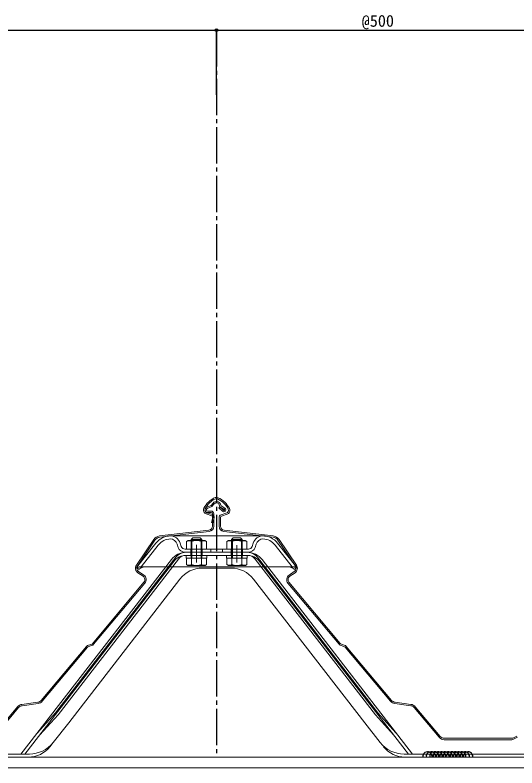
# Model space of a CAD drawing. Units: millimetres at full size, sheet at 1:3; details may follow other scales. Extents: x -1262 to 1258, y -891 to 1034.
# Drawn here: x 391 to 765, y -86 to 474 of the extents above; entities that cross this region are included whole.
import ezdxf
from ezdxf.enums import TextEntityAlignment as Align

# ---------------------------------------------------------------- set-up
doc = ezdxf.new("R2010")
doc.units = ezdxf.units.MM
doc.header["$LTSCALE"] = 3
doc.linetypes.add('CHAIN2', pattern=[12, 9, -1, 1, -1])
for name, color, linetype, lineweight in [('0-4_寸法線1', 5, 'Continuous', 25), ('0-B_屋根1', 6, 'Continuous', 20), ('2-A_タイトフレーム', 3, 'Continuous', 9), ('3-F_シーリング1', 134, 'Continuous', 30), ('4-2_H鋼1', 2, 'Continuous', 18)]:
    doc.layers.add(name, color=color, linetype=linetype, lineweight=lineweight)
doc.styles.add('ＭＳ ゴシック', font='')
doc.styles.get('ＭＳ ゴシック').set_extended_font_data('MS Gothic')

msp = doc.modelspace()

# ---------------------------------------------------------------- linework, layer by layer
at = {"layer": '0-4_寸法線1'}
for p, q in [((41.179, 462.211), (541.179, 462.211)), ((541.179, 414.274), (541.179, 462.391)), ((541.179, 462.274), (541.179, 462.391)), ((541.179, 462.211), (781.179, 462.211))]:
    msp.add_line(p, q, dxfattribs=at)
at = {"layer": '0-4_寸法線1', "linetype": 'CHAIN2'}
msp.add_line((541.179, 462.211), (541.179, -77.789), dxfattribs=at)
at = {"layer": '0-4_寸法線1'}
msp.add_circle((541.179, 462.211), 1.05, dxfattribs=at)
msp.add_circle((541.179, 462.211), 1.05, dxfattribs=at)
at = {"layer": '0-B_屋根1'}
for p, q in [((541.179, 115.211), (540.279, 115.211)), ((540.503, 114.211), (541.179, 114.211)), ((543.248, 109.758), (543.802, 108.224)), ((544.188, 110.097), (544.621, 108.9)), ((533.663, 102.892), (537.85, 101.59)), ((538.147, 102.545), (533.96, 103.847)), ((534.679, 105.011), (537.179, 105.011)), ((537.179, 104.011), (534.679, 104.011)), ((538.179, 93.875), (538.179, 103.011)), ((539.179, 103.011), (539.179, 93.875)), ((548.791, 103.644), (544.567, 102.286)), ((544.873, 101.334), (549.097, 102.692)), ((543.179, 100.382), (543.179, 93.875)), ((544.179, 93.875), (544.179, 100.382)), ((498.905, 86.536), (535.534, 90.896)), ((535.652, 89.903), (499.023, 85.543)), ((546.706, 89.903), (583.334, 85.543)), ((583.453, 86.536), (546.824, 90.896)), ((481.697, 64.767), (494.642, 83.936)), ((600.66, 64.767), (587.716, 83.936)), ((495.471, 83.376), (482.526, 64.208)), ((586.887, 83.376), (599.832, 64.208)), ((486.644, 56.6), (482.774, 59.214)), ((483.333, 60.043), (487.203, 57.429)), ((599.024, 60.043), (595.154, 57.429)), ((595.714, 56.6), (599.584, 59.214)), ((488.029, 51.543), (449.868, 6.064)), ((594.329, 51.543), (632.49, 6.064)), ((633.256, 6.707), (595.095, 52.186)), ((636.22, 5.495), (634.231, 6.072)), ((410.995, -35.595), (444.674, 4.542)), ((445.441, 3.899), (411.761, -36.238)), ((448.405, 5.111), (446.416, 4.535)), ((633.953, 5.111), (635.942, 4.535)), ((636.917, 3.899), (670.596, -36.238)), ((671.362, -35.595), (637.683, 4.542)), ((396.588, -38.537), (408.448, -36.99)), ((408.578, -37.982), (396.717, -39.529)), ((673.78, -37.982), (685.641, -39.529)), ((685.77, -38.537), (673.909, -36.99)), ((374.878, -62.36), (393.404, -40.281)), ((394.17, -40.924), (375.644, -63.003)), ((688.187, -40.924), (706.714, -63.003)), ((707.48, -62.36), (688.953, -40.281)), ((760.707, -63.789), (710.544, -63.789)), ((710.544, -64.789), (760.707, -64.789)), ((764.545, -62.106), (761.601, -63.578)), ((762.048, -64.472), (764.993, -63))]:
    msp.add_line(p, q, dxfattribs=at)
for points in [[(533.924, 107.863), (537.231, 109.207), (538.685, 111.015)], [(539.465, 110.389), (537.847, 108.378), (534.3, 106.937)], [(545.662, 104.909), (542.939, 107.412), (543.617, 108.149), (546.341, 105.642)], [(546.958, 106.426), (543.802, 108.224), (543.248, 109.758)], [(544.188, 110.097), (544.621, 108.9), (547.494, 107.271)], [(538.523, 100.39), (537.536, 96.49), (538.505, 96.244), (539.492, 100.144)], [(446.137, 5.495), (448.711, 6.241), (487.263, 52.186)]]:
    msp.add_lwpolyline(points, dxfattribs=at)
for centre, radius, start, end in [((547.775, 99.029), 17.834, 114.85353, 152.90711), ((547.775, 99.029), 16.834, 115.59267, 153.13098), ((541.177, 108.997), 3.207, 20.0769, 140.98235), ((541.18, 112.216), 2.995, 66.57536, 90.0188), ((541.179, 112.212), 1.999, 66.57715, 89.99521), ((535.618, 99.363), 16, 25.93718, 66.59444), ((535.618, 99.363), 17, 26.54208, 66.59444), ((534.554, 105.757), 3, 152.3059, 252.73149), ((534.554, 105.757), 2, 153.88999, 252.73245), ((534.679, 106.011), 2, 112.17758, 269.99958), ((534.679, 106.011), 1, 112.25568, 269.99723), ((541.179, 109.01), 2.2, 19.8741, 141.18971), ((546.679, 106.011), 1.5, 227.30688, 57.10469), ((546.679, 106.011), 0.5, 227.51087, 56.11639), ((548.179, 105.548), 2, 287.81273, 24.00079), ((548.179, 105.548), 3, 287.81508, 28.07475), ((537.179, 103.011), 2, 0.00034, 90), ((537.179, 103.011), 1, 0, 90), ((537.553, 100.635), 1, 345.8, 72.72865), ((537.553, 100.635), 2, 345.8, 72.72843), ((545.179, 100.382), 2, 107.81598, 180), ((545.179, 100.382), 1, 107.81574, 180), ((546.679, 106.011), 1.5, 227.30688, 227.38289), ((535.179, 93.875), 3, 276.78889, 360), ((535.179, 93.875), 4, 276.78897, 0.00034), ((547.179, 93.875), 4, 180, 263.21103), ((547.179, 93.875), 3, 180, 263.21099), ((499.615, 80.578), 6, 96.78889, 145.96789), ((499.614, 80.578), 5, 96.78897, 145.96798), ((582.743, 80.578), 5, 34.03215, 83.21103), ((582.743, 80.578), 6, 34.03194, 83.21099), ((485.012, 62.529), 4, 145.96789, 235.96851), ((485.012, 62.529), 3, 145.96798, 235.96851), ((597.345, 62.529), 3, 304.03234, 34.03215), ((597.345, 62.529), 4, 304.03192, 34.03194), ((484.965, 54.114), 3, 320.00001, 55.96851), ((484.965, 54.114), 4, 319.99997, 55.96851), ((597.393, 54.114), 4, 124.03234, 219.99999), ((597.393, 54.114), 3, 124.03192, 220.00003), ((447.57, 7.993), 3, 286.16519, 319.99997), ((634.788, 7.993), 3, 219.99999, 253.83529), ((634.788, 7.993), 2, 220.00003, 253.83481), ((446.973, 2.614), 3, 106.16424, 139.99997), ((446.973, 2.614), 2, 106.16519, 139.99997), ((635.385, 2.614), 2, 40.00003, 73.83529), ((635.385, 2.614), 3, 39.99998, 73.83481), ((397.234, -43.495), 5, 97.42953, 139.99996), ((407.931, -33.024), 4, 277.42953, 319.99997), ((407.931, -33.024), 5, 277.42957, 319.99997), ((674.427, -33.024), 5, 220.00003, 262.57043), ((674.427, -33.024), 4, 219.99998, 262.57047), ((685.123, -43.495), 5, 39.99994, 82.57047), ((397.234, -43.495), 4, 97.42957, 139.99998), ((685.123, -43.495), 4, 40.00002, 82.57043), ((710.544, -59.789), 5, 220.00002, 270), ((710.544, -59.789), 4, 219.99994, 270), ((760.707, -61.789), 2, 270, 296.5665), ((760.707, -61.789), 3, 270, 296.56505)]:
    msp.add_arc(centre, radius, start, end, dxfattribs=at)
at = {"layer": '2-A_タイトフレーム'}
for p, q in [((506.588, 86.736), (575.2, 86.736)), ((522.372, 83.936), (530.372, 83.936)), ((522.372, 70.136), (522.372, 83.936)), ((522.997, 70.136), (522.997, 84.561)), ((530.372, 83.936), (529.172, 85.136)), ((529.747, 70.136), (529.747, 84.561)), ((530.372, 70.136), (530.372, 83.936)), ((552.372, 83.936), (560.372, 83.936)), ((552.372, 70.136), (552.372, 83.936)), ((552.997, 70.136), (552.997, 84.561)), ((560.372, 83.936), (559.172, 85.136)), ((559.747, 70.136), (559.747, 84.561)), ((560.372, 70.136), (560.372, 83.936)), ((481.872, 63.166), (496.175, 81.235)), ((485.177, 63.636), (497.978, 79.808)), ((512.001, 80.522), (512.808, 78.075)), ((514.185, 81.243), (514.992, 78.796)), ((520.122, 83.236), (518.866, 82.511)), ((518.866, 76.736), (518.866, 82.511)), ((520.122, 83.236), (532.622, 83.236)), ((522.619, 76.736), (522.619, 82.511)), ((526.372, 66.781), (526.372, 79.853)), ((530.125, 76.736), (530.125, 82.511)), ((532.622, 83.236), (533.878, 82.511)), ((533.878, 76.736), (533.878, 82.511)), ((550.122, 83.236), (548.866, 82.511)), ((548.866, 76.736), (548.866, 82.511)), ((550.122, 83.236), (562.622, 83.236)), ((552.619, 76.736), (552.619, 82.511)), ((556.372, 66.781), (556.372, 79.727)), ((560.125, 76.736), (560.125, 82.511)), ((562.622, 83.236), (563.878, 82.511)), ((563.878, 76.736), (563.878, 82.511)), ((568.559, 81.243), (567.752, 78.796)), ((570.743, 80.522), (569.936, 78.075)), ((597.567, 63.636), (584.766, 79.808)), ((600.872, 63.166), (586.569, 81.235)), ((517.791, 74.436), (564.953, 74.436)), ((517.841, 76.736), (564.953, 76.736)), ((522.122, 76.736), (522.122, 72.136)), ((530.622, 76.736), (530.622, 72.136)), ((537.122, 76.736), (537.122, 74.436)), ((545.622, 76.736), (545.622, 74.436)), ((552.122, 76.736), (552.122, 72.136)), ((560.622, 76.736), (560.622, 72.136)), ((507.668, 69.003), (395.872, -75.489)), ((509.488, 67.595), (398.78, -75.489)), ((511.065, 70.827), (421.591, -44.813)), ((512.884, 69.419), (423.41, -46.221)), ((564.324, 72.136), (518.42, 72.136)), ((518.672, 70.136), (518.672, 72.136)), ((518.672, 70.136), (534.072, 70.136)), ((518.866, 70.136), (518.866, 65.303)), ((522.619, 70.136), (522.619, 65.303)), ((530.125, 70.136), (530.125, 65.303)), ((533.878, 70.136), (533.878, 65.303)), ((534.072, 70.136), (534.072, 72.136)), ((548.672, 70.136), (548.672, 72.136)), ((548.672, 70.136), (564.072, 70.136)), ((548.866, 70.136), (548.866, 65.303)), ((552.619, 70.136), (552.619, 65.303)), ((560.125, 70.136), (560.125, 65.303)), ((563.878, 70.136), (563.878, 65.303)), ((564.072, 70.136), (564.072, 72.136)), ((569.86, 69.419), (659.334, -46.221)), ((571.679, 70.827), (661.153, -44.813)), ((573.256, 67.595), (683.964, -75.489)), ((575.075, 69.003), (686.872, -75.489)), ((481.984, 63.188), (481.872, 63.166)), ((481.872, 63.166), (483.675, 61.738)), ((483.725, 61.785), (483.675, 61.738)), ((594.872, 63.734), (487.671, 63.734)), ((518.866, 65.303), (520.022, 64.636)), ((520.022, 64.636), (532.722, 64.636)), ((530.659, 62.686), (552.085, 62.686)), ((533.878, 65.303), (532.722, 64.636)), ((548.866, 65.303), (550.022, 64.636)), ((550.022, 64.636), (562.722, 64.636)), ((563.878, 65.303), (562.722, 64.636)), ((599.019, 61.785), (599.069, 61.738)), ((600.872, 63.166), (599.069, 61.738)), ((600.76, 63.188), (600.872, 63.166)), ((514.05, 54.537), (431.343, -52.359)), ((568.694, 54.537), (651.401, -52.359)), ((421.591, -44.813), (408.111, -59.671)), ((423.41, -46.221), (409.93, -61.078)), ((659.334, -46.221), (672.814, -61.078)), ((661.153, -44.813), (674.633, -59.671)), ((431.343, -52.359), (419.763, -66.835)), ((651.401, -52.359), (662.981, -66.835)), ((419.763, -66.835), (417.293, -70.028))]:
    msp.add_line(p, q, dxfattribs=at)
for points in [[(522.372, 83.936), (523.572, 85.136), (529.172, 85.136)], [(552.372, 83.936), (553.572, 85.136), (559.172, 85.136)], [(487.872, 63.734), (487.785, 63.735), (487.696, 63.735), (487.605, 63.736), (487.511, 63.736), (487.412, 63.737), (487.307, 63.736), (487.196, 63.735), (487.076, 63.734), (486.948, 63.732), (486.809, 63.729), (486.659, 63.726), (486.499, 63.722), (486.33, 63.716), (486.153, 63.71), (485.969, 63.702), (485.78, 63.692), (485.586, 63.681), (485.388, 63.668), (485.189, 63.654), (484.989, 63.637), (484.788, 63.619), (484.589, 63.598), (484.392, 63.576), (484.197, 63.553), (484.006, 63.528), (483.819, 63.503), (483.638, 63.478), (483.463, 63.452), (483.295, 63.426), (483.135, 63.4), (482.984, 63.375), (482.84, 63.351), (482.704, 63.327), (482.574, 63.303), (482.449, 63.279), (482.328, 63.256), (482.211, 63.234), (482.096, 63.211), (481.984, 63.188)], [(487.872, 63.734), (487.784, 63.722), (487.696, 63.709), (487.606, 63.696), (487.515, 63.682), (487.421, 63.667), (487.323, 63.649), (487.221, 63.63), (487.115, 63.608), (487.004, 63.584), (486.886, 63.556), (486.762, 63.525), (486.633, 63.49), (486.498, 63.451), (486.36, 63.409), (486.219, 63.363), (486.076, 63.312), (485.931, 63.258), (485.787, 63.199), (485.643, 63.135), (485.501, 63.067), (485.361, 62.995), (485.224, 62.918), (485.091, 62.839), (484.962, 62.759), (484.838, 62.677), (484.719, 62.595), (484.605, 62.514), (484.498, 62.435), (484.398, 62.359), (484.305, 62.286), (484.219, 62.218), (484.141, 62.154), (484.069, 62.094), (484.003, 62.037), (483.941, 61.983), (483.883, 61.931), (483.828, 61.881), (483.776, 61.833), (483.725, 61.785)], [(594.872, 63.734), (594.959, 63.735), (595.048, 63.735), (595.139, 63.736), (595.233, 63.736), (595.332, 63.737), (595.437, 63.736), (595.548, 63.735), (595.668, 63.734), (595.796, 63.732), (595.935, 63.729), (596.085, 63.726), (596.245, 63.722), (596.414, 63.716), (596.591, 63.71), (596.775, 63.702), (596.964, 63.692), (597.158, 63.681), (597.356, 63.668), (597.555, 63.654), (597.755, 63.637), (597.956, 63.619), (598.155, 63.598), (598.352, 63.576), (598.547, 63.553), (598.738, 63.528), (598.925, 63.503), (599.106, 63.478), (599.281, 63.452), (599.449, 63.426), (599.609, 63.4), (599.76, 63.375), (599.904, 63.351), (600.04, 63.327), (600.17, 63.303), (600.295, 63.279), (600.416, 63.256), (600.533, 63.234), (600.648, 63.211), (600.76, 63.188)], [(594.872, 63.734), (594.96, 63.722), (595.048, 63.709), (595.138, 63.696), (595.229, 63.682), (595.323, 63.667), (595.421, 63.649), (595.523, 63.63), (595.629, 63.608), (595.74, 63.584), (595.858, 63.556), (595.982, 63.525), (596.111, 63.49), (596.246, 63.451), (596.384, 63.409), (596.525, 63.363), (596.668, 63.312), (596.813, 63.258), (596.957, 63.199), (597.101, 63.135), (597.243, 63.067), (597.383, 62.995), (597.52, 62.918), (597.653, 62.839), (597.782, 62.759), (597.906, 62.677), (598.025, 62.595), (598.139, 62.514), (598.246, 62.435), (598.346, 62.359), (598.439, 62.286), (598.524, 62.218), (598.603, 62.154), (598.675, 62.094), (598.741, 62.037), (598.803, 61.983), (598.861, 61.931), (598.916, 61.881), (598.968, 61.833), (599.019, 61.785)], [(401.475, -77.789), (291.179, -77.789), (291.179, -75.489), (402.126, -75.489)], [(681.269, -77.789), (791.179, -77.789), (791.179, -75.489), (680.618, -75.489)]]:
    msp.add_lwpolyline(points, dxfattribs=at)
for centre, radius, start, end in [((507.544, 72.236), 14.5, 90, 141.63658), ((507.544, 72.236), 12.2, 92.66953, 141.63658), ((506.588, 78.736), 5.7, 18.26289, 86.09409), ((506.588, 78.736), 8, 18.26289, 87.07932), ((576.156, 78.736), 8, 92.92068, 161.73711), ((576.156, 78.736), 5.7, 93.90591, 161.73711), ((575.2, 72.236), 14.5, 38.36342, 90), ((575.2, 72.236), 12.2, 38.36342, 87.33047), ((517.841, 79.736), 3, 198.26289, 270), ((520.743, 79.261), 3.753, 59.99996, 120.00004), ((526.372, 73.159), 10.076, 68.13455, 111.86545), ((532.001, 79.261), 3.753, 59.99996, 120.00004), ((550.743, 79.261), 3.753, 59.99996, 120.00004), ((556.372, 73.159), 10.076, 68.13455, 111.86545), ((562.001, 79.261), 3.753, 59.99996, 120.00004), ((564.903, 79.736), 3, 270, 341.73711), ((518.741, 60.436), 14, 90, 142.27008), ((518.42, 65.136), 9.3, 98.70234, 142.27008), ((517.841, 79.736), 5.3, 198.26289, 270), ((564.003, 60.436), 14, 37.72992, 90), ((564.903, 79.736), 5.3, 270, 341.73711), ((564.324, 65.136), 9.3, 37.72992, 81.29766), ((518.741, 60.436), 11.7, 90, 142.27008), ((518.42, 65.136), 7, 90, 142.27008), ((564.003, 60.436), 11.7, 37.72992, 90), ((564.324, 65.136), 7, 37.72992, 90), ((530.659, 41.686), 21, 90, 142.27008), ((520.743, 68.553), 3.753, 240.00023, 299.99978), ((526.372, 75.524), 10.888, 249.83899, 290.16101), ((532.001, 68.553), 3.753, 240.00023, 299.99977), ((550.743, 68.553), 3.753, 240.00023, 299.99978), ((552.085, 41.686), 21, 37.72992, 90), ((556.372, 75.524), 10.888, 249.83899, 290.16101), ((562.001, 68.553), 3.753, 240.00023, 299.99977), ((402.126, -53.189), 22.3, 270, 322.27008), ((680.618, -53.189), 22.3, 217.72992, 270), ((401.475, -57.789), 20, 270, 322.27008), ((681.269, -57.789), 20, 217.72992, 270)]:
    msp.add_arc(centre, radius, start, end, dxfattribs=at)
at = {"layer": '3-F_シーリング1'}
for centre in [(698.06, -77.24), (700.578, -77.24), (703.097, -77.24), (705.616, -77.24), (708.134, -77.24), (710.653, -77.24), (713.171, -77.24), (715.69, -77.24), (718.208, -77.24), (720.727, -77.24), (723.246, -77.24), (725.764, -77.24), (728.283, -77.24)]:
    msp.add_arc(centre, 3.441, 353.10626, 191.11977, dxfattribs=at)
at = {"layer": '4-2_H鋼1'}
for p, q in [((791.311, -77.789), (-708.821, -77.789)), ((791.311, -85.789), (-708.821, -85.789))]:
    msp.add_line(p, q, dxfattribs=at)

# ---------------------------------------------------------------- texts
at = {"layer": '0-4_寸法線1', "style": 'ＭＳ ゴシック'}
msp.add_text('@500', height=8.798, dxfattribs=at).set_placement((649.179, 462.211), align=Align.BOTTOM_LEFT)

doc.saveas('drawing.dxf')
